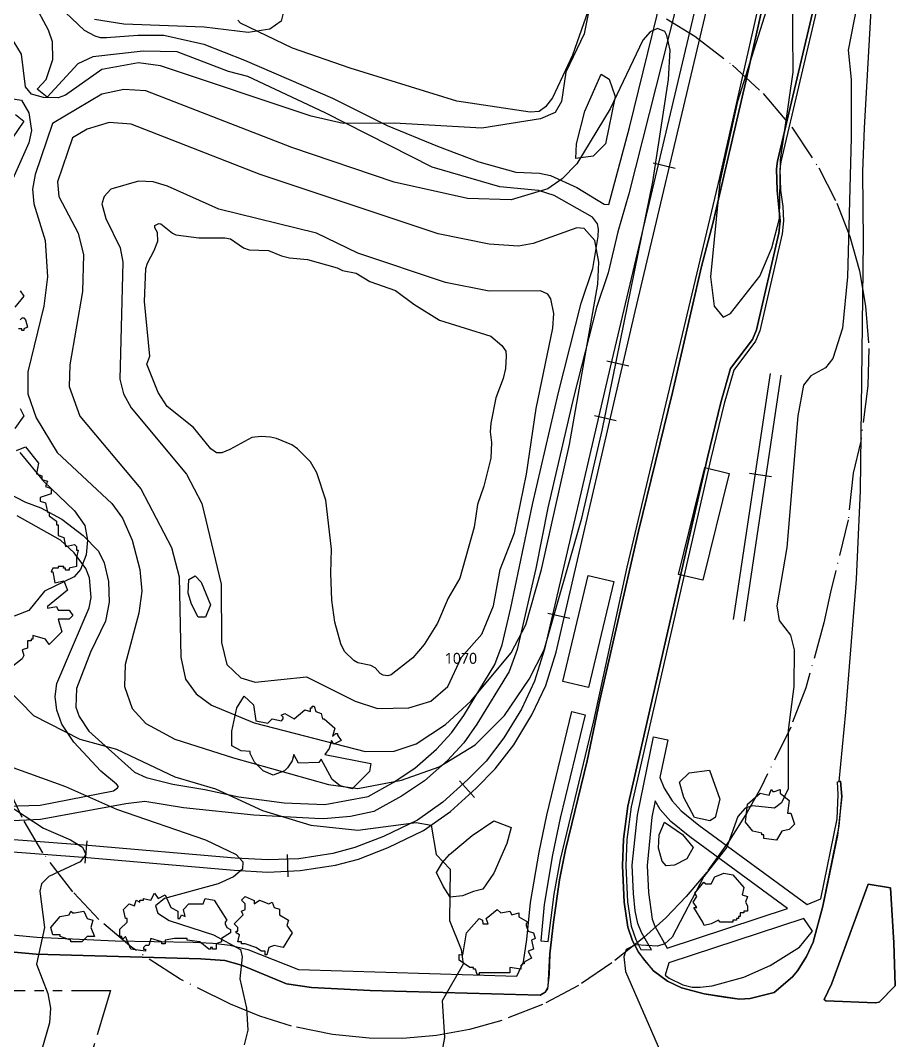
# Model space of a CAD drawing. Header units: metres. Extents: x -550 to 550, y -500 to 950.
# Drawn here: x 21.7 to 142.7, y 376.7 to 517.3 of the extents above; entities that cross this region are included whole.
import ezdxf
from ezdxf.enums import TextEntityAlignment as Align

# ---------------------------------------------------------------- set-up
doc = ezdxf.new("R2010")
doc.units = ezdxf.units.M
doc.header["$LTSCALE"] = 2
doc.linetypes.add('DASHDOT', pattern=[3.556, 2.54, -0.508, 0, -0.508])
doc.linetypes.add('PHANTOM', pattern=[6.35, 3.175, -0.635, 0.635, -0.635, 0.635, -0.635])
for name, color, linetype in [('SITE-BLDG-EXIST', 7, 'CONTINUOUS'), ('SITE-PATH', 84, 'CONTINUOUS'), ('SITE-PROPERTY', 7, 'PHANTOM'), ('SITE-RAIL', 7, 'CONTINUOUS'), ('SITE-ROAD-CURB', 7, 'CONTINUOUS'), ('SITE-ROAD-GRAVEL', 32, 'CONTINUOUS'), ('SITE-ROAD-PAVED', 7, 'CONTINUOUS'), ('SITE-SETBACK-WATER', 1, 'DASHDOT'), ('SITE-TREE-CANOPY', 94, 'CONTINUOUS'), ('SITE-WATER-EDGE', 5, 'CONTINUOUS'), ('TEXT-CONTOUR', 8, 'CONTINUOUS'), ('TOPO-CONTOUR-MAJOR', 8, 'CONTINUOUS'), ('TOPO-CONTOUR-MINOR', 9, 'CONTINUOUS')]:
    doc.layers.add(name, color=color, linetype=linetype)
doc.styles.add('OpenSans', font='OpenSans-Regular.ttf')

msp = doc.modelspace()

# ---------------------------------------------------------------- linework, layer by layer
at = {"layer": 'SITE-BLDG-EXIST'}
for points in [[(119.36, 454.89), (115.74, 440.15), (112.4, 440.97), (116.01, 455.71)], [(99.95, 440.82), (103.49, 439.98), (100.01, 425.37), (96.47, 426.21)]]:
    msp.add_lwpolyline(points, close=True, dxfattribs=at)
at = {"layer": 'SITE-PATH'}
for points in [[(26.17, 520.02), (30.47, 515.99), (31.95, 515.17), (32.69, 514.97), (33.56, 514.96), (37.85, 515.29), (41.46, 515.28), (46.94, 514.04), (52.56, 511.84), (64.68, 506.58), (72.22, 502.81), (79.19, 500), (84.89, 497.8), (89.98, 496.39), (93.25, 496.26), (94.77, 495.96), (98.38, 494.27), (102.16, 492), (102.79, 491.92), (105.63, 502.54), (111.94, 528.25)], [(112.06, 519.19), (105.54, 493.42), (104.05, 488.19), (102.69, 482.53), (101.07, 477.74), (97.98, 465.53), (94.39, 450.13), (92.73, 441.78), (90.17, 430.64), (89.04, 427.6), (84.59, 420.34), (82.8, 417.76), (80.57, 415.34), (77.4, 412.54), (74.22, 410.41), (70.39, 408.31), (67.2, 407.62), (63.5, 407.28), (62.25, 407.32), (53.84, 407.8), (44.18, 408.79), (38.85, 409.68), (36.23, 409.36), (24.45, 407.18), (14.78, 406.71)], [(19.61, 452.33), (22.4, 450.9), (24.47, 450.13), (27.37, 448.56), (30.35, 446.34), (32.44, 444.19), (33.24, 442.56), (33.81, 439.98), (33.92, 437.14), (33.4, 434.53), (31.35, 430.25), (29.41, 425.23), (29.3, 422.65), (29.76, 421.38), (31.1, 419.38), (37.4, 413.73), (39, 413), (42.67, 412.08), (47.1, 411.34), (51.79, 410.3), (58.05, 409.49), (63.63, 409.25), (69.62, 410.38), (73.08, 412.27), (76.06, 414.27), (79.04, 416.9), (81.1, 419.12), (82.78, 421.54), (87.07, 428.56), (88.08, 431.27), (89.28, 436.35), (92.25, 450.59), (95.86, 466.05), (98.98, 478.34), (100.59, 483.14), (101.3, 487.54), (101.37, 488.54), (101.22, 489.29), (100.55, 490.22), (95.25, 493.17), (93.09, 493.85), (87.77, 494.39), (78.44, 497.1), (63.71, 504.56), (53.05, 509.56), (50.38, 510.26), (43.27, 512.98), (38.6, 513.07), (31.67, 512.29), (29.61, 511.31), (25.36, 506.74), (23.97, 507.85), (25.23, 509.15), (26.14, 511.94), (26.09, 514.36), (25.54, 515.95), (23.59, 519.63)], [(21.01, 504.33), (22.16, 503.41), (20.58, 501.15)], [(15.06, 408.88), (24.39, 409.18), (34.5, 411.14), (35.08, 411.57), (35.19, 411.75), (34.94, 412.04), (32.76, 413.87), (29.03, 417.85), (27.37, 420.35), (26.72, 422.28), (26.47, 424.13), (26.7, 425.91), (31.16, 436.36), (31.42, 437.78), (31.21, 440.5), (30.7, 441.77), (29.11, 443.96), (27.19, 445.67), (21.24, 449.04)]]:
    msp.add_lwpolyline(points, dxfattribs=at)
at = {"layer": 'SITE-PROPERTY'}
msp.add_lwpolyline([(-98.3, 383.72), (34.09, 383.62), (28.27, 364.14), (-550, 364.89), (-550, 384.09)], close=True, dxfattribs=at)
at = {"layer": 'SITE-RAIL'}
for points in [[(12.18, 403.38), (30.87, 401.96), (51.15, 400.2), (55.8, 399.95), (60.23, 400.14), (65.11, 400.89), (68.29, 401.74), (72.37, 403.31), (77.25, 405.68), (80.95, 408.28), (84.52, 411.49), (87.12, 414.15), (89.68, 417.49), (92.19, 421.6), (94.1, 425.66), (95.54, 430.25), (106.43, 477.19), (126.26, 560.99)], [(124.73, 561.32), (102.96, 469.52), (93.94, 430.68), (92.56, 426.26), (90.73, 422.39), (88.31, 418.43), (85.87, 415.24), (83.37, 412.68), (79.92, 409.58), (76.4, 407.11), (71.71, 404.83), (67.78, 403.32), (64.76, 402.52), (60.06, 401.79), (55.81, 401.61), (51.26, 401.85), (31.01, 403.61), (12.31, 405.03)], [(111.93, 496.91), (108.92, 497.63)], [(105.54, 469.65), (102.53, 470.37)], [(125.04, 468.66), (119.95, 434.75)], [(126.52, 468.43), (121.43, 434.52)], [(103.82, 462.13), (100.8, 462.81)], [(122.17, 454.93), (125.23, 454.47)], [(97.4, 434.88), (94.38, 435.56)], [(84.29, 410.21), (82.22, 412.52)], [(30.62, 401.18), (30.88, 404.27)], [(58.61, 399.27), (58.48, 402.36)]]:
    msp.add_lwpolyline(points, dxfattribs=at)
at = {"layer": 'SITE-ROAD-CURB'}
for points in [[(129, 541.73), (121.75, 509.31), (117.15, 489.5), (115.57, 483.41), (111.59, 466.04), (106.86, 446.93), (101.56, 423.64), (99.81, 415.29), (96.8, 403.01), (96.01, 398.89), (95.18, 393.02), (94.64, 388.67), (94.58, 385.87), (94.34, 383.87), (94.01, 383.4), (93.3, 382.97), (69.87, 383.61), (61.79, 384.02), (58.38, 384.55), (52.17, 387.11), (49.85, 387.75), (46.53, 387.97), (23.87, 388.64), (15.73, 389.36)], [(10.34, 392.27), (23.93, 390.97), (34.75, 390.46), (45.48, 390.27), (48.22, 390.16), (50.61, 389.85), (53.01, 389.29), (60.03, 386.53), (90.12, 385.61), (91.05, 387.59), (91.51, 390.64), (91.98, 395.73), (93.17, 402.68), (94.23, 407.78), (97.69, 422.06), (99.54, 421.6), (96.08, 407.37), (95.03, 402.32), (93.86, 395.48), (93.4, 390.48), (94.45, 390.38), (95.24, 396.91), (96.11, 401.66), (100.74, 420.77), (105.34, 441.95), (118.11, 495.66), (126.32, 532.01)], [(131.75, 520.07), (126.52, 497.84), (126.37, 496.82), (126.46, 493.92), (126.79, 491.65), (126.89, 489.68), (126.68, 487.9), (123.59, 474.53), (123.03, 473.1), (120.01, 469.11), (118.71, 464.53), (116.86, 456.96), (105.88, 408.95), (105.29, 404.44), (105.15, 400.79), (105.38, 395.83), (105.86, 392.47), (106.49, 390.67), (107.21, 389.27), (108.67, 389.21), (107.29, 391.63), (106.8, 392.87), (106.44, 394.62), (106.21, 396.97), (106.02, 400.91), (106.72, 407.81), (108.97, 418.58), (110.94, 418.15), (109.83, 412.96), (110.44, 411.52), (111.5, 409.77), (112.75, 408.39), (115.19, 406.41), (130.14, 395.48), (132.02, 396.26), (134.26, 407.27), (134.42, 410.64), (134.29, 412.36), (134.72, 412.46), (134.89, 410.38), (134.31, 404.98), (132.29, 395.23), (130.94, 390.28), (130.04, 388.31), (128.82, 386.34), (128.09, 385.51), (125.56, 383.37), (122.26, 382.52), (120.81, 382.45), (115.93, 383.18), (112.83, 383.98), (110.86, 384.9), (108.94, 386.35), (106.87, 388.89), (106.05, 390.47), (105.39, 392.35), (104.9, 395.78), (104.67, 400.79), (104.81, 404.49), (105.41, 409.04), (116.4, 457.08), (118.25, 464.65), (119.57, 469.33), (122.61, 473.32), (123.14, 474.67), (126.21, 487.98), (126.42, 489.69), (125.99, 493.88), (125.89, 496.84), (126.06, 497.93), (131.29, 520.17)]]:
    msp.add_lwpolyline(points, dxfattribs=at)
for points in [[(127.44, 394.92), (113.97, 404.81), (111.36, 406.93), (109.87, 408.57), (109.17, 409.74), (108.73, 407.51), (108.06, 400.87), (108.24, 397.11), (108.76, 393.46), (109.13, 392.5), (110.84, 389.47)], [(139.57, 381.91), (132.72, 382.18), (132.46, 382.4), (133.48, 384.48), (138.53, 398.26), (141.6, 397.79), (142.09, 390.18), (142.24, 384.25), (140.07, 382.04)], [(115.36, 384.09), (117.05, 384.29), (121.39, 385.47), (125.02, 387.09), (129.07, 389.58), (130.87, 391.81), (129.68, 393.54), (111.08, 387.43), (110.54, 385.74), (111.11, 385.31), (112.99, 384.42), (114.27, 384.1)]]:
    msp.add_lwpolyline(points, close=True, dxfattribs=at)
at = {"layer": 'SITE-ROAD-GRAVEL'}
msp.add_lwpolyline([(106.93, 538.6), (97.78, 512.53), (95.01, 506.63), (94.08, 505.4), (93.19, 504.77), (91.95, 504.68), (81.85, 506.2), (67.15, 510.72), (59.18, 513.49), (52.02, 516.92), (51.63, 517.36)], dxfattribs=at)
at = {"layer": 'SITE-ROAD-PAVED'}
for points in [[(15.73, 389.36), (23.87, 388.64), (46.53, 387.97), (49.85, 387.75), (52.17, 387.11), (58.38, 384.55), (61.79, 384.02), (69.87, 383.61), (93.32, 382.97), (94.01, 383.4), (94.41, 384.12), (94.64, 388.67), (95.18, 393.02), (96.01, 398.89), (96.8, 403.01), (99.81, 415.29), (101.56, 423.64), (106.86, 446.93), (111.59, 466.04), (115.57, 483.41), (117.15, 489.5), (121.75, 509.31), (129, 541.73)], [(131.29, 520.17), (126.06, 497.93), (125.89, 496.84), (125.99, 493.88), (126.42, 489.69), (126.21, 487.98), (123.14, 474.67), (122.61, 473.32), (119.57, 469.33), (118.25, 464.65), (116.4, 457.08), (105.41, 409.04), (104.81, 404.49), (104.67, 400.79), (104.9, 395.78), (105.39, 392.35), (106.05, 390.47), (106.87, 388.89), (107.66, 387.81), (108.94, 386.35), (110.86, 384.9), (112.83, 383.98), (115.93, 383.18), (118.76, 382.72), (120.81, 382.45), (122.26, 382.52), (125.56, 383.37), (128.09, 385.51), (128.82, 386.34), (130.04, 388.31), (130.94, 390.28), (132.29, 395.23), (134.52, 406.26), (134.89, 410.38), (134.72, 412.46), (134.54, 412.41), (135.48, 421.96), (136.91, 440.33), (137.46, 452.54), (137.91, 486.84), (137.82, 496.45), (138.03, 502.5), (139.43, 526.87)]]:
    msp.add_lwpolyline(points, dxfattribs=at)
msp.add_lwpolyline([(132.46, 382.4), (132.72, 382.18), (139.57, 381.91), (140.07, 382.04), (142.24, 384.25), (142.09, 390.18), (141.6, 397.79), (138.53, 398.26), (133.48, 384.48)], close=True, dxfattribs=at)
at = {"layer": 'SITE-SETBACK-WATER'}
msp.add_lwpolyline([(110.74, 517.54), (114.63, 515.15), (119.83, 511.14), (124.05, 507.24), (128.02, 502.59), (131.72, 497.01), (134.22, 492.13), (136.01, 487.54), (137.34, 482.79), (138.19, 477.94), (138.65, 472.08), (138.5, 466.94), (137.51, 459.32), (136.47, 454.93), (135.78, 448.49), (133.34, 438.53), (132.45, 434.29), (129.94, 425.35), (127.87, 419.93), (123.74, 411.56), (121.8, 408.1), (119.39, 404.27), (116.28, 399.95), (113.43, 396.56), (110.64, 393.62), (107.62, 390.91), (103.2, 387.44), (98.59, 384.3), (93.66, 381.69), (88.04, 379.51), (83.58, 378.26), (79.02, 377.42), (74.4, 377.02), (69.76, 377.04), (64.69, 377.56), (59.05, 378.72), (54.67, 380.08), (50.62, 381.75), (43.7, 385.18), (37.03, 389.54), (32.5, 393.4), (28.89, 397.24), (24.79, 402.59), (21.93, 407.45), (19.5, 412.59)], dxfattribs=at)
at = {"layer": 'SITE-TREE-CANOPY'}
for points in [[(103.67, 506.82), (102.32, 500.32), (100.63, 498.62), (98.24, 498.3), (98.33, 500.29), (99.49, 504.8), (101.75, 509.9), (102.85, 509.21)], [(47.89, 436.79), (47.19, 435.09), (46.19, 435.08), (45.28, 436.88), (44.78, 438.38), (44.88, 440.28), (45.78, 440.79), (46.58, 439.89)], [(62.83, 415.06), (60.03, 414.97), (59.39, 416.16), (59.12, 415.27), (58.49, 414.29), (58.07, 413.91), (56.52, 413.3), (55.14, 413.91), (53.96, 415.09), (53.33, 416.29), (53.33, 416.58), (52.12, 416.66), (50.81, 417.36), (50.81, 419.36), (51.51, 422.57), (52.51, 424.17), (53.81, 422.97), (54.12, 420.77), (55.8, 420.47), (56.4, 421.06), (57.65, 420.81), (57.9, 421.06), (57.9, 421.31), (57.64, 421.56), (58.15, 421.81), (59.4, 421.06), (60.9, 422.31), (61.65, 422.06), (61.65, 422.56), (61.89, 422.56), (61.89, 422.81), (62.15, 422.81), (62.4, 422.06), (63.15, 421.81), (63.3, 421.07), (63.53, 421.07), (65.04, 419.78), (64.71, 418.62), (65.15, 419.06), (65.4, 419.05), (65.4, 418.81), (65.9, 418.06), (64.9, 417.56), (64.55, 418.08), (64.23, 416.97), (63.63, 416.15), (69.97, 414.92), (69.81, 413.82), (67.39, 411.4), (65.77, 411.81), (64.63, 412.72), (63.14, 415.49)], [(118.08, 409.99), (117.43, 407.47), (116.7, 406.99), (114.59, 407.47), (113.12, 410.23), (112.55, 412.34), (113.85, 413.64), (116.69, 413.97)], [(126.4, 410.81), (127.65, 409.81), (127.4, 408.06), (127.9, 408.06), (128.4, 406.56), (127.65, 405.81), (126.65, 405.56), (125.9, 404.32), (124.15, 404.56), (124.15, 405.06), (123.9, 405.06), (123.9, 405.31), (122.65, 405.57), (121.65, 406.81), (121.9, 409.32), (123.65, 410.81), (124.9, 410.56), (125.15, 411.31), (125.39, 411.06), (125.65, 411.06), (126.4, 411.31)], [(88.74, 403.9), (86.94, 399.79), (85.44, 397.59), (84.14, 397.28), (82.64, 396.68), (80.94, 396.49), (79.94, 397.99), (79.03, 399.88), (79.84, 401.28), (80.83, 402.38), (83.93, 404.99), (86.93, 406.99), (89.34, 406.1)], [(114.43, 403.33), (113.54, 401.78), (111.83, 400.89), (110.69, 400.8), (110.12, 401.45), (109.63, 403.24), (109.71, 405.1), (110.45, 406.82), (112.96, 405.11)], [(115.77, 393.02), (114.5, 395.06), (114.9, 395.06), (114.4, 395.81), (114.9, 396.57), (114.65, 397.05), (115.9, 398.56), (116.15, 398.31), (116.9, 398.31), (117.39, 399.31), (118.65, 399.81), (119.9, 399.56), (121.4, 397.81), (121.15, 396.81), (121.9, 396.56), (121.65, 395.81), (121.9, 395.31), (121.9, 394.57), (121.4, 394.57), (121.4, 394.31), (120.9, 394.31), (120.9, 393.81), (120.65, 393.81), (120.65, 393.57), (120.4, 393.55), (120.4, 393.31), (119.9, 393.31), (119.9, 393.05), (118.15, 393.06), (117.9, 393.31), (116.9, 392.81), (115.93, 392.57)], [(40.65, 396.31), (41.65, 396.81), (42.4, 395.06), (43.4, 394.56), (43.4, 393.55), (43.65, 393.57), (43.89, 394.05), (44.4, 393.81), (44.15, 394.81), (44.9, 395.56), (46.89, 395.56), (47.15, 396.31), (48.4, 396.06), (50.15, 393.31), (49.9, 393.06), (49.9, 392.81), (50.15, 392.31), (50.65, 392.05), (50.65, 391.57), (49.4, 390.81), (49.4, 390.31), (48.65, 390.06), (48.65, 389.31), (48.15, 389.31), (48.15, 389.56), (47.9, 389.56), (47.9, 389.31), (47.65, 389.31), (46.4, 390.31), (44.65, 390.56), (44.65, 390.81), (42.9, 390.81), (41.65, 390.56), (41.65, 390.06), (41.15, 390.06), (41.15, 390.31), (39.65, 390.81), (39.39, 389.81), (38.9, 389.81), (38.65, 389.56), (38.65, 389.31), (38.9, 389.31), (38.9, 389.06), (36.89, 389.31), (36.15, 391.06), (35.9, 390.81), (35.65, 390.81), (35.65, 391.06), (35.4, 391.06), (35.4, 392.06), (36.4, 393.06), (36.39, 393.56), (36.15, 393.56), (35.9, 394.81), (36.65, 395.55), (37.4, 395.31), (37.65, 396.07), (38.15, 395.81), (38.15, 396.06), (38.64, 396.06), (38.64, 396.31), (39.65, 396.06), (40.15, 397.06)], [(53.9, 395.57), (54.65, 396.07), (55.9, 395.56), (56.4, 395.81), (56.65, 395.06), (57.4, 394.82), (57.4, 394.06), (58.65, 393.31), (58.4, 392.56), (59.15, 391.57), (57.9, 389.56), (56.65, 389.81), (55.9, 389.56), (55.65, 388.56), (55.4, 388.56), (55.4, 389.06), (54.9, 389.06), (54.15, 389.56), (52.65, 390.06), (52.15, 390.06), (52.15, 390.31), (51.65, 390.31), (51.9, 391.31), (51.4, 391.56), (51.4, 391.81), (51.65, 391.81), (51.64, 392.31), (51.15, 392.81), (52.4, 394.05), (52.15, 394.56), (52.65, 394.81), (52.65, 395.56), (52.15, 396.06), (52.65, 396.56), (53.9, 396.05)], [(30.9, 393.56), (31.65, 393.31), (31.4, 392.31), (31.9, 391.06), (30.9, 391.06), (30.15, 390.31), (28.64, 390.31), (28.64, 390.56), (27.15, 391.06), (27.15, 391.31), (26.15, 391.31), (25.89, 392.31), (27.15, 393.81), (28.4, 394.06), (28.65, 394.56), (28.9, 394.31), (29.15, 394.31), (30.4, 394.56)], [(87.9, 394.31), (89.15, 394.56), (89.4, 394.06), (90.4, 394.31), (90.39, 393.8), (91.65, 393.06), (91.4, 392.81), (91.4, 392.56), (91.65, 391.81), (92.4, 391.56), (92.64, 390.81), (92.15, 390.57), (92.4, 389.31), (91.65, 389.06), (92.15, 388.06), (91.15, 387.56), (91.14, 387.31), (90.9, 387.31), (90.65, 387.06), (90.65, 386.56), (89.15, 386.81), (89.15, 386.06), (84.9, 386.06), (84.9, 385.81), (84.65, 385.81), (84.4, 386.56), (84.15, 386.56), (84.15, 386.81), (83.64, 386.81), (82.15, 387.81), (82.15, 388.57), (82.65, 388.56), (83.15, 391.56), (84.9, 393.56), (85.39, 393.31), (85.4, 392.81), (86.15, 392.81), (85.9, 393.55), (87.4, 394.81)]]:
    msp.add_lwpolyline(points, close=True, dxfattribs=at)
for points in [[(21.65, 480.06), (22.15, 479.31), (20.89, 477.81)], [(21.65, 476.07), (21.9, 476.31), (22.15, 476.31), (22.4, 476.06), (22.65, 475.06), (22.15, 474.81), (22.15, 474.56), (21.89, 474.56), (21.89, 474.81), (21.4, 474.81)], [(21.65, 463.81), (22.15, 462.81), (20.9, 461.06)], [(21.15, 458.06), (22.4, 458.56), (24.15, 456.31), (23.9, 454.81), (24.65, 454.56), (24.65, 454.06), (25.4, 453.81), (25.15, 453.06), (25.9, 452.81), (25.9, 452.05), (24.4, 451.56), (24.4, 451.06), (25.15, 450.81), (25.4, 449.56), (25.65, 449.56), (25.65, 449.06), (26.65, 448.31), (26.65, 447.8), (26.89, 447.82), (26.9, 446.31), (27.65, 446.06), (27.89, 444.81), (29.14, 445.07), (29.4, 444.81), (29.4, 444.31), (29.65, 444.31), (29.4, 443.31), (29.4, 442.06), (28.4, 441.81), (28.4, 441.56), (27.9, 441.56), (27.9, 441.81), (27.64, 441.81), (27.65, 442.06), (26.9, 442.06), (26.9, 441.81), (26.15, 441.81), (25.9, 441.31), (26.15, 441.31), (26.4, 439.81), (27.65, 440.06), (28.15, 438.81), (25.4, 436.56), (25.4, 436.32), (26.65, 436.56), (26.9, 436.06), (28.4, 436.06), (28.9, 435.31), (28.4, 434.81), (26.9, 434.81), (27.39, 433.06), (25.65, 431.31), (25.15, 432.06), (23.4, 432.56), (23.4, 432.06), (23.14, 432.06), (23.14, 431.81), (22.65, 431.81), (22.64, 430.81), (21.9, 430.56), (22.14, 429.81), (21.9, 429.31), (20.65, 428.31)]]:
    msp.add_lwpolyline(points, dxfattribs=at)
at = {"layer": 'SITE-WATER-EDGE'}
msp.add_lwpolyline([(46.28, 487.37), (49.84, 487.35), (50.65, 487.22), (52.45, 485.98), (53.2, 485.68), (55.87, 485.59), (57.69, 484.85), (58.78, 484.58), (61.27, 484.36), (65.33, 483.23), (66.07, 482.87), (67.96, 482.48), (69.86, 481.31), (73.4, 480.1), (75.89, 478.23), (79.46, 476), (86.52, 473.8), (88.06, 472.53), (88.57, 471.74), (88.66, 471.02), (88.53, 469.36), (88.24, 467.98), (87.21, 465.28), (86.52, 461.83), (86.41, 460.61), (86.62, 459.15), (86.51, 456.99), (85.54, 453.13), (84.68, 450.6), (84.22, 447.48), (82.27, 440.46), (80.64, 437.7), (79.18, 434.25), (77.33, 431.3), (75.79, 429.46), (72.78, 427.12), (72.34, 426.98), (71.67, 427.1), (71.26, 427.33), (70.58, 428.09), (70, 428.42), (68.19, 428.77), (67.62, 429.1), (66.37, 430.36), (65.83, 431.4), (65.01, 434.37), (64.62, 437.41), (64.48, 441.15), (64.58, 444.45), (63.79, 451.2), (62.55, 454.97), (61.65, 456.46), (59.88, 458.28), (59.1, 458.84), (56.99, 459.71), (56.15, 459.89), (54.88, 459.96), (53.59, 459.82), (50.54, 458.2), (49.46, 457.74), (48.73, 457.7), (47.91, 458.29), (45.52, 461.22), (41.9, 464.09), (40.65, 466.04), (39.11, 469.96), (39.51, 471.05), (38.77, 478.56), (38.97, 483.13), (39.18, 483.88), (40.12, 485.62), (40.61, 486.91), (40.59, 488.1), (40.2, 488.71), (40.22, 489.04), (40.74, 489.32), (41.04, 489.3), (42.62, 487.98), (43.12, 487.75)], close=True, dxfattribs=at)
at = {"layer": 'TOPO-CONTOUR-MAJOR'}
msp.add_lwpolyline([(37.94, 495.14), (34.15, 494.05), (33.23, 493.05), (32.92, 492.04), (33.47, 490.02), (35.41, 485.99), (35.81, 483.98), (35.39, 467.86), (35.89, 465.84), (36.94, 463.9), (44.55, 454.76), (46.69, 450.73), (49.35, 439.64), (49.42, 431.58), (50.14, 428.56), (52.05, 426.71), (54.06, 426.1), (61.12, 426.83), (67.83, 423.52), (70.88, 422.51), (75.22, 422.57), (78.25, 423.52), (80.62, 425.54), (82.47, 429.57), (85.3, 432.72), (86.9, 436.62), (87.81, 441.66), (89.79, 446.7), (91.43, 454.76), (92.78, 463.83), (95.05, 474.91), (95.21, 476.92), (94.8, 478.94), (94.37, 479.6), (93.36, 480.06), (86.31, 480.02), (80.26, 481.2), (68.17, 485.23), (62.51, 488.01), (49.03, 491.31), (41.97, 494.46), (39.96, 495.06)], close=True, dxfattribs=at)
msp.add_lwpolyline([(19.65, 409.41), (24.84, 405.98), (28.57, 404.38), (30.22, 403.37), (30.69, 402.36), (29.93, 401.35), (25.61, 399.34), (24.6, 398.33), (24.37, 397.32), (25, 392.29), (23.89, 387.25), (25.46, 383.22), (25.84, 381.2), (25.67, 379.19), (24.54, 375.16)], dxfattribs=at)
at = {"layer": 'TOPO-CONTOUR-MINOR'}
for points in [[(142.73, 548.73), (135.79, 513.2), (136.2, 509.17), (136.18, 501.11), (135.69, 481.96), (135.02, 474.91), (133.67, 470.72), (132.66, 469.45), (130.64, 468.34), (129.64, 467.05), (128.83, 462.82), (127.32, 444.68), (125.94, 436.62), (126.25, 434.61), (127.83, 432.59), (128.32, 430.57), (128.31, 425.54), (127.49, 419.49), (127.5, 411.43), (126.61, 409.51), (125.61, 408.75), (122.58, 409.06), (121.58, 408.77), (120.57, 407.61), (119.06, 403.37), (115.88, 399.34), (111.5, 390.96), (110.49, 390.05), (109.48, 389.74), (106.46, 389.91), (105.19, 389.26), (104.88, 388.25), (105.1, 386.24), (109.92, 375.16)], [(58.15, 519.24), (57.64, 517.23), (56.08, 516.1), (53.06, 515.65), (47.01, 516.37), (35.93, 516.79), (31.9, 517.44)], [(99.93, 518.24), (99.41, 515.45), (96.85, 510.18), (96.25, 506.15), (95.38, 504.64), (93.36, 503.77), (85.3, 502.45), (73.21, 503.17), (66.16, 503.11), (61.77, 504.13), (40.97, 511.06), (37.94, 511.47), (32.91, 510.56), (27.87, 507.01), (26.86, 506.64), (24.84, 506.67), (23.21, 507.15), (22.36, 508.16), (21.82, 512.68), (19.81, 515.95), (16.78, 518.16)], [(19.81, 506.64), (21.82, 506.32), (22.83, 504.58), (23.21, 502.12), (22.83, 500.44), (20.46, 495.06)], [(21.6, 457.78), (24.84, 453.81), (29.13, 449.72), (30.54, 447.7), (30.94, 445.69), (30.73, 443.67), (29.95, 441.66), (29.07, 440.65), (25, 438.64), (22.83, 435.97), (20.81, 435.19)], [(19.81, 425.31), (23.5, 421.51), (29.88, 418.28), (34.92, 416.89), (42.98, 413.08), (48.55, 411.43), (55.07, 408.41), (61.72, 406.39), (68.17, 405.7), (76.23, 406.78), (78.31, 406.39), (79.01, 402.36), (80.92, 400.35), (80.84, 393.29), (82.42, 389.26), (82.73, 387.25), (79.82, 382.21), (80.16, 377.17), (79.59, 374.15)], [(16.78, 415.75), (27.87, 411.75), (34.92, 408.61), (47.2, 404.38), (51.4, 402.36), (52.36, 401.35), (52.28, 400.35), (51.04, 399.27), (48.94, 398.33), (41.56, 396.32), (40.32, 395.31), (40.63, 394.3), (42.18, 393.29), (48.28, 391.28), (52.01, 389.26), (52.24, 388.25), (51.91, 385.23), (52.86, 381.2), (53.02, 378.18), (52.53, 376.16)]]:
    msp.add_lwpolyline(points, dxfattribs=at)
for points in [[(127.62, 528.55), (120.51, 506.15), (118.1, 495.06), (116.81, 481.96), (117.33, 477.93), (118.55, 476.41), (119.56, 476.94), (123.59, 482.06), (125.24, 485.99), (126.33, 490.02), (126.46, 498.08), (128.2, 510.18), (128.11, 521.26), (128.88, 527.31), (128.63, 528.96)], [(108.48, 515.75), (107.47, 514.61), (102.98, 505.14), (98.4, 497.55), (96.38, 495.5), (94.37, 494.11), (89.33, 492.59), (83.29, 492.78), (73.21, 495.02), (59.1, 499.8), (38.95, 507.61), (35.93, 507.79), (32.91, 507.15), (26.09, 503.12), (23.69, 496.07), (23.36, 494.05), (23.53, 492.04), (25.11, 487), (25.39, 481.96), (24.89, 477.93), (22.71, 468.86), (22.69, 465.84), (23.84, 462.54), (26.76, 457.78), (34.26, 450.73), (35.73, 448.71), (37.09, 445.69), (38.16, 441.66), (38.43, 438.64), (38.02, 435.61), (36.13, 428.56), (36.03, 425.54), (37.09, 422.51), (38.95, 420.43), (42.98, 418.25), (51.04, 415.68), (64.14, 412.02), (68.17, 411.48), (74.22, 412.6), (79.41, 414.45), (84.35, 417.48), (88.42, 421.51), (91.81, 426.54), (93.88, 430.57), (99.07, 448.71), (101.89, 460.8), (108.84, 495.06), (111.01, 509.17), (111.25, 513.2), (110.79, 515.21), (110.49, 515.79), (109.48, 516.21)], [(33.91, 503.24), (30.89, 502.34), (28.85, 501.11), (26.77, 495.06), (26.97, 493.05), (29.63, 488.01), (30.39, 484.99), (30.23, 479.95), (28.49, 469.87), (28.38, 466.85), (29.88, 462.77), (38.26, 452.74), (42.51, 444.68), (43.55, 440.65), (43.79, 429.57), (44.43, 426.54), (45.89, 424.53), (48.02, 422.93), (53.89, 420.5), (69.18, 416.58), (73.21, 416.6), (76.23, 417.63), (80.26, 420.3), (83.78, 423.52), (89.33, 430.15), (91.35, 434.04), (93.53, 441.66), (97.39, 458.85), (101.27, 480.96), (101.41, 483.98), (100.86, 487), (99.41, 488.65), (98.4, 488.75), (92.35, 486.55), (90.34, 486.22), (86.31, 486.49), (79.26, 487.92), (54.71, 496.07), (36.94, 503.01)]]:
    msp.add_lwpolyline(points, close=True, dxfattribs=at)

# ---------------------------------------------------------------- texts
at = {"layer": 'TEXT-CONTOUR', "style": 'OpenSans'}
msp.add_text('1070', height=1.5, dxfattribs=at).set_placement((82.4, 429.4), align=Align.MIDDLE_CENTER)

doc.saveas('drawing.dxf')
